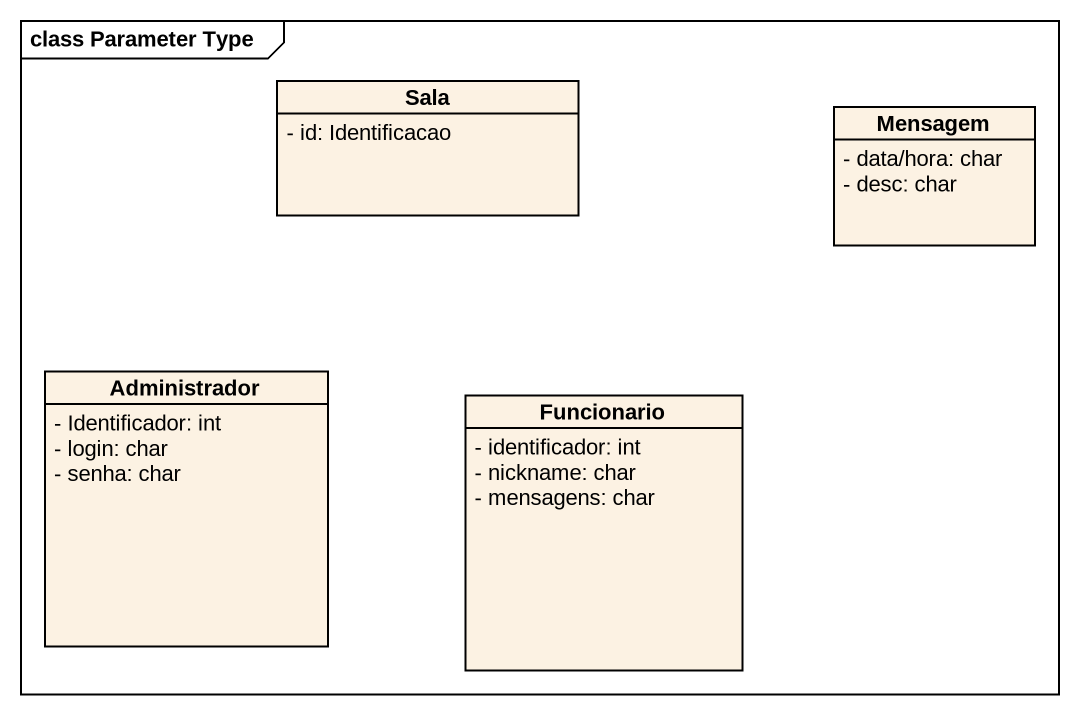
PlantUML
@startuml
mainframe class Parameter Type
hide circle
hide empty members
skinparam classAttributeIconSize 0
class Sala {
  - id: Identificacao
}
class Mensagem {
  - data/hora: char
  - desc: char
}
class Administrador {
  - Identificador: int
  - login: char
  - senha: char
}
class Funcionario {
  - identificador: int
  - nickname: char
  - mensagens: char
}
@enduml
